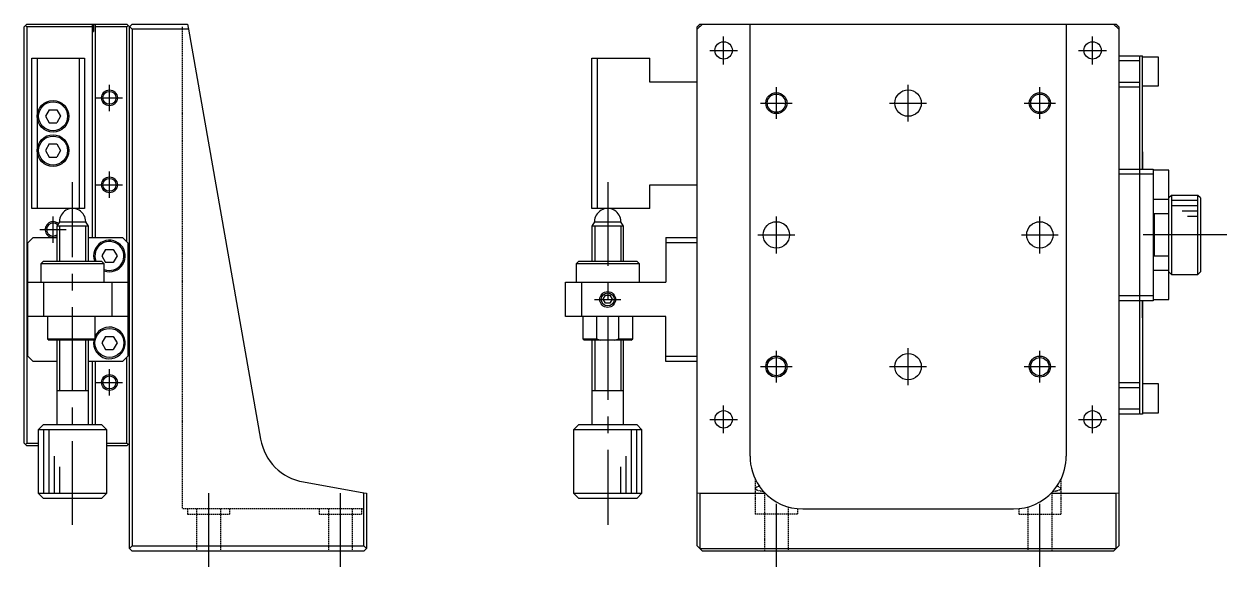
# Model space of a CAD drawing. Extents: x 0 to 488, y -8 to 338.
# Drawn here: x 260 to 488.2, y 133.2 to 236.2 of the extents above; entities that cross this region are included whole.
import ezdxf

# ---------------------------------------------------------------- set-up
doc = ezdxf.new("R2010")
doc.units = 0
doc.header["$LTSCALE"] = 0.5
doc.linetypes.add('CENTER', pattern=[50.8, 31.75, -6.35, 6.35, -6.35])
doc.linetypes.add('DASHED', pattern=[0.75, 0.5, -0.25])
for name, color, linetype in [('MSM_CENTER', 1, 'CENTER'), ('MSM_CONTINUOUS', 7, 'CONTINUOUS'), ('MSM_DASHED', 4, 'DASHED'), ('MSM_NARROW', 5, 'CONTINUOUS')]:
    doc.layers.add(name, color=color, linetype=linetype)

msp = doc.modelspace()

# ---------------------------------------------------------------- linework, layer by layer
at = {"layer": 'MSM_CENTER'}
for p, q in [((392.75, 228.505071), (392.75, 233.805071)), ((462.75, 228.505071), (462.75, 233.805071)), ((390.1, 231.155071), (395.4, 231.155071)), ((460.1, 231.155071), (465.4, 231.155071)), ((276.2, 219.655071), (276.2, 224.655071)), ((402.75, 218.155071), (402.75, 224.155071)), ((427.75, 217.655071), (427.75, 224.655071)), ((452.75, 218.155071), (452.75, 224.155071)), ((273.7, 222.155071), (278.7, 222.155071)), ((399.75, 221.155071), (405.75, 221.155071)), ((424.25, 221.155071), (431.25, 221.155071)), ((449.75, 221.155071), (455.75, 221.155071)), ((276.2, 203.155071), (276.2, 208.155071)), ((269.2, 141.155071), (269.2, 206.155071)), ((273.7, 205.655071), (278.7, 205.655071)), ((370.75, 206.155071), (370.75, 141.155071)), ((265.5, 194.655071), (265.5, 199.655071)), ((402.75, 192.655071), (402.75, 199.655071)), ((452.75, 192.655071), (452.75, 199.655071)), ((263, 197.155071), (268, 197.155071)), ((399.25, 196.155071), (406.25, 196.155071)), ((449.25, 196.155071), (456.25, 196.155071)), ((488.25, 196.155071), (472.25, 196.155071)), ((368.25, 183.905071), (373.25, 183.905071)), ((402.75, 168.155071), (402.75, 174.155071)), ((427.75, 167.655071), (427.75, 174.655071)), ((452.75, 168.155071), (452.75, 174.155071)), ((276.2, 165.655071), (276.2, 170.655071)), ((399.75, 171.155071), (405.75, 171.155071)), ((424.25, 171.155071), (431.25, 171.155071)), ((449.75, 171.155071), (455.75, 171.155071)), ((273.7, 168.155071), (278.7, 168.155071)), ((392.75, 158.505071), (392.75, 163.805071)), ((462.75, 158.505071), (462.75, 163.805071)), ((390.1, 161.155071), (395.4, 161.155071)), ((460.1, 161.155071), (465.4, 161.155071)), ((295, 147.155071), (295, 133.155071)), ((320, 147.155071), (320, 133.155071)), ((402.75, 133.155071), (402.75, 145.155071)), ((452.750009, 133.155079), (452.750009, 145.155066))]:
    msp.add_line(p, q, dxfattribs=at)
at = {"layer": 'MSM_CONTINUOUS'}
for p, q in [((260, 235.655071), (260.5, 236.155071)), ((260, 156.655071), (260, 235.655071)), ((260.5, 235.655071), (260.25, 235.905071)), ((260.5, 236.155071), (279.5, 236.155071)), ((260.5, 235.655071), (260.5, 156.655071)), ((273, 235.655071), (260.5, 235.655071)), ((273, 195.655071), (273, 236.155071)), ((273.2, 236.155071), (273.2, 234.755071)), ((273.5, 236.155071), (273.5, 195.655071)), ((279.5, 235.655071), (273.5, 235.655071)), ((279.5, 236.155071), (280.5, 235.155071)), ((279.5, 235.655071), (279.75, 235.905071)), ((279.5, 194.855071), (279.5, 235.655071)), ((280.5, 236.155071), (280, 235.655071)), ((280, 136.655071), (280, 235.655071)), ((280.5, 236.155071), (291, 236.155071)), ((291.176327, 235.155071), (280.5, 235.155071)), ((280.5, 235.155071), (280.5, 137.155071)), ((291, 236.155071), (291.176327, 235.155071)), ((291.176327, 235.155071), (304.889756, 157.382352)), ((387.75, 235.655071), (388.25, 236.155071)), ((388.75, 236.155071), (387.75, 235.155071)), ((387.75, 137.155071), (387.75, 235.655071)), ((388, 235.905071), (388.25, 235.655071)), ((388.25, 236.155071), (467.25, 236.155071)), ((397.75, 154.155071), (397.75, 236.155071)), ((457.75, 236.155071), (457.75, 154.155071)), ((467.75, 235.155071), (466.75, 236.155071)), ((467.75, 235.655071), (467.25, 236.155071)), ((467.25, 235.655071), (467.5, 235.905071)), ((467.75, 235.655071), (467.75, 137.155071)), ((273, 234.755071), (273.2, 234.755071)), ((261.5, 201.155071), (261.5, 229.655071)), ((261.5, 229.655071), (271.5, 229.655071)), ((262.5, 229.655071), (262.5, 201.155071)), ((270.5, 201.155071), (270.5, 229.655071)), ((271.5, 229.655071), (271.5, 201.155071)), ((367.75, 201.155071), (367.75, 229.655071)), ((367.75, 229.655071), (378.75, 229.655071)), ((368.75, 229.655071), (368.75, 201.155071)), ((378.75, 225.155071), (378.75, 229.655071)), ((467.95, 230.155071), (467.75, 229.955071)), ((471.75, 229.155071), (467.75, 229.155071)), ((467.95, 230.155071), (471.55, 230.155071)), ((471.75, 229.955071), (471.55, 230.155071)), ((471.75, 162.155071), (471.75, 230.155071)), ((471.75, 230.155071), (472.25, 230.155071)), ((472.25, 208.655071), (472.25, 230.155071)), ((475.25, 229.905071), (472.25, 229.905071)), ((475.25, 224.405071), (475.25, 229.905071)), ((387.75, 225.155071), (378.75, 225.155071)), ((467.75, 225.155071), (471.75, 225.155071)), ((467.75, 224.355071), (467.95, 224.155071)), ((471.55, 224.155071), (467.95, 224.155071)), ((471.75, 224.355071), (471.55, 224.155071)), ((472.25, 224.405071), (475.25, 224.405071)), ((264.778312, 219.90507), (264.056624, 218.65507)), ((264.778312, 219.90507), (266.221688, 219.905071)), ((266.221688, 219.905071), (266.943376, 218.655071)), ((264.056624, 218.65507), (264.778312, 217.40507)), ((264.778312, 217.40507), (266.221688, 217.405071)), ((266.943376, 218.655071), (266.221688, 217.405071)), ((264.778312, 213.40507), (264.056624, 212.15507)), ((264.778312, 213.40507), (266.221688, 213.405071)), ((266.221688, 213.405071), (266.943376, 212.155071)), ((264.056624, 212.15507), (264.778312, 210.90507)), ((264.778312, 210.90507), (266.221688, 210.905071)), ((266.943376, 212.155071), (266.221688, 210.905071)), ((472.250001, 211.905071), (472.250001, 208.655071)), ((467.75, 208.655071), (474.25, 208.655071)), ((474.25, 208.655071), (474.25, 183.655071)), ((477.25, 208.405071), (474.25, 208.405071)), ((477.25, 183.905071), (477.25, 208.405071)), ((378.75, 205.655071), (387.75, 205.655071)), ((378.75, 201.155071), (378.75, 205.655071)), ((474.25, 207.655071), (467.75, 207.655071)), ((477.75, 203.655071), (477.25, 203.155071)), ((477.75, 203.655071), (477.75, 188.655071)), ((482.75, 203.655071), (477.75, 203.655071)), ((482.75, 188.655071), (482.75, 203.655071)), ((483.25, 203.155071), (482.75, 203.655071)), ((483.25, 203.155071), (483.25, 189.155071)), ((271.5, 201.155071), (261.5, 201.155071)), ((378.75, 201.155071), (367.75, 201.155071)), ((474.25, 202.905071), (477.25, 202.905071)), ((266.7, 198.655071), (266.2, 197.789045)), ((266.7, 198.655071), (271.7, 198.655071)), ((272.2, 197.789045), (271.7, 198.655071)), ((368.25, 198.655071), (367.75, 197.789045)), ((368.25, 198.655071), (373.249897, 198.655071)), ((373.75, 197.789045), (373.25, 198.655071)), ((474.45, 200.155071), (474.25, 199.955071)), ((474.45, 200.155071), (474.45, 192.155071)), ((477.25, 200.155071), (474.45, 200.155071)), ((272.2, 197.789045), (266.2, 197.789045)), ((266.2, 197.789045), (266.2, 191.155071)), ((272.2, 191.155071), (272.2, 197.789045)), ((373.749877, 197.789045), (367.75, 197.789045)), ((367.75, 197.789045), (367.75, 191.15509)), ((373.75, 191.15509), (373.75, 197.789045)), ((261.7, 195.655071), (260.7, 194.655071)), ((260.7, 173.155071), (260.7, 194.655071)), ((261.7, 195.655071), (266.2, 195.655071)), ((272.2, 195.655071), (278.7, 195.655071)), ((279.7, 194.655071), (278.7, 195.655071)), ((279.7, 194.655071), (279.7, 173.155071)), ((381.75, 195.655071), (381.75, 187.155071)), ((381.75, 195.655071), (387.75, 195.655071)), ((387.75, 194.655071), (381.75, 194.655071)), ((275.478312, 193.405071), (274.756624, 192.155071)), ((274.756624, 192.155071), (275.478312, 190.905071)), ((275.478312, 193.405071), (276.921688, 193.405071)), ((276.921688, 193.405071), (277.643376, 192.155071)), ((277.643376, 192.155071), (276.921688, 190.905071)), ((474.25, 192.355071), (474.45, 192.155071)), ((474.45, 192.155071), (477.25, 192.155071)), ((263.7, 191.155071), (263.2, 190.655071)), ((275.2, 190.655071), (263.2, 190.655071)), ((263.2, 190.655071), (263.2, 187.155071)), ((263.7, 191.155071), (274.7, 191.155071)), ((275.2, 190.655071), (274.7, 191.155071)), ((275.2, 187.155071), (275.2, 190.655071)), ((276.921688, 190.905071), (275.478312, 190.905071)), ((365.25, 191.155071), (364.75, 190.655071)), ((376.75, 190.655071), (364.75, 190.655071)), ((364.75, 190.655071), (364.75, 187.155071)), ((365.25, 191.155071), (376.25, 191.155071)), ((376.75, 190.655071), (376.25, 191.155071)), ((376.75, 187.155071), (376.75, 190.655071)), ((477.25, 189.405071), (474.25, 189.405071)), ((477.25, 189.155071), (477.75, 188.655071)), ((477.75, 188.655071), (482.75, 188.655071)), ((482.75, 188.655071), (483.25, 189.155071)), ((260.7, 187.155071), (279.7, 187.155071)), ((263.7, 187.155071), (263.7, 180.655071)), ((276.7, 180.655071), (276.7, 187.155071)), ((362.75, 180.655071), (362.75, 187.155071)), ((362.75, 187.155071), (381.75, 187.155071)), ((365.75, 187.155071), (365.75, 180.655071)), ((369.883975, 183.955071), (370.316987, 184.705071)), ((370.316987, 183.205071), (369.883975, 183.955071)), ((370.316987, 184.705071), (371.183013, 184.705071)), ((371.183013, 183.205071), (370.316987, 183.205071)), ((371.183013, 184.705071), (371.616025, 183.955071)), ((371.616025, 183.955071), (371.183013, 183.205071)), ((467.75, 184.655071), (474.25, 184.655071)), ((474.25, 183.655071), (467.75, 183.655071)), ((472.25, 183.655071), (472.25, 162.155071)), ((472.250001, 180.405071), (472.250001, 183.655071)), ((474.25, 183.905071), (477.25, 183.905071)), ((279.7, 180.655071), (260.7, 180.655071)), ((264.45, 180.655071), (264.45, 176.455071)), ((273.45, 180.655071), (273.45, 176.155071)), ((381.75, 180.655071), (362.75, 180.655071)), ((366, 180.655071), (366, 176.455071)), ((368.62868, 180.655071), (368.62868, 176.455071)), ((372.87132, 176.455071), (372.87132, 180.655071)), ((375.5, 176.455071), (375.5, 180.655071)), ((381.75, 172.155071), (381.75, 180.655071)), ((264.45, 176.455071), (273.45, 176.455071)), ((264.45, 176.455071), (264.75, 176.155071)), ((273.45, 176.155071), (264.75, 176.155071)), ((266.2, 176.155071), (266.2, 160.155071)), ((272.2, 160.155071), (272.2, 176.155071)), ((275.478312, 176.905071), (274.756624, 175.655071)), ((275.478312, 176.905071), (276.921688, 176.905071)), ((276.921688, 176.905071), (277.643376, 175.655071)), ((366, 176.455071), (368.62868, 176.455071)), ((366, 176.455071), (366.3, 176.155071)), ((375.2, 176.155071), (366.3, 176.155071)), ((367.75, 176.155051), (367.75, 160.155071)), ((368.62868, 176.455071), (369.430909, 176.155071)), ((372.069091, 176.155071), (372.87132, 176.455071)), ((372.87132, 176.455071), (375.5, 176.455071)), ((373.75, 160.155071), (373.75, 176.155051)), ((375.2, 176.155071), (375.5, 176.455071)), ((274.756624, 175.655071), (275.478312, 174.405071)), ((275.478312, 174.405071), (276.921688, 174.405071)), ((277.643376, 175.655071), (276.921688, 174.405071)), ((260.7, 173.155071), (261.7, 172.155071)), ((266.2, 172.155071), (261.7, 172.155071)), ((278.7, 172.155071), (272.2, 172.155071)), ((273, 160.155071), (273, 172.155071)), ((273.5, 172.155071), (273.5, 160.155071)), ((278.7, 172.155071), (279.7, 173.155071)), ((279.5, 156.655071), (279.5, 172.955071)), ((381.75, 173.155071), (387.75, 173.155071)), ((387.75, 172.155071), (381.75, 172.155071)), ((266.199995, 166.655071), (272.200005, 166.655071)), ((367.749995, 166.655071), (373.750005, 166.655071)), ((467.95, 168.155071), (467.75, 167.955071)), ((471.75, 167.155071), (467.75, 167.155071)), ((467.95, 168.155071), (471.55, 168.155071)), ((471.75, 167.955071), (471.55, 168.155071)), ((475.25, 167.905071), (472.25, 167.905071)), ((475.25, 162.405071), (475.25, 167.905071)), ((467.75, 163.155071), (471.75, 163.155071)), ((467.75, 162.355071), (467.95, 162.155071)), ((471.55, 162.155071), (467.95, 162.155071)), ((471.75, 162.355071), (471.55, 162.155071)), ((472.25, 162.155071), (471.75, 162.155071)), ((472.25, 162.405071), (475.25, 162.405071)), ((263.7, 160.155071), (262.7, 159.155071)), ((263.7, 160.155071), (274.7, 160.155071)), ((275.7, 159.155071), (274.7, 160.155071)), ((365.25, 160.155071), (364.25, 159.155071)), ((365.25, 160.155071), (376.25, 160.155071)), ((377.25, 159.155071), (376.25, 160.155071)), ((275.7, 159.155071), (262.7, 159.155071)), ((262.7, 159.155071), (262.7, 147.155071)), ((275.7, 147.155071), (275.7, 159.155071)), ((377.25, 159.155071), (364.25, 159.155071)), ((364.25, 159.155071), (364.25, 147.155071)), ((377.25, 147.155071), (377.25, 159.155071)), ((260.5, 156.155071), (260, 156.655071)), ((260.25, 156.405071), (260.5, 156.655071)), ((260.5, 156.655071), (262.7, 156.655071)), ((262.7, 156.155071), (260.5, 156.155071)), ((275.7, 156.655071), (279.5, 156.655071)), ((279.5, 156.155071), (275.7, 156.155071)), ((279.75, 156.405071), (279.5, 156.655071)), ((280, 156.655071), (279.5, 156.155071)), ((313.001351, 149.270756), (324.5, 147.243234)), ((400.299829, 147.484617), (399.533002, 148.455864)), ((455.200171, 147.484617), (455.966998, 148.455864)), ((262.7, 147.155071), (275.7, 147.155071)), ((262.7, 147.155071), (263.7, 146.155071)), ((274.7, 146.155071), (263.7, 146.155071)), ((274.7, 146.155071), (275.7, 147.155071)), ((324.5, 137.155071), (324.5, 147.243234)), ((324.5, 147.243234), (325, 147.155071)), ((325, 147.155071), (325, 136.655071)), ((364.25, 147.155071), (377.25, 147.155071)), ((364.25, 147.155071), (365.25, 146.155071)), ((376.25, 146.155071), (365.25, 146.155071)), ((376.25, 146.155071), (377.25, 147.155071)), ((387.75, 147.243234), (388.25, 147.155071)), ((388.25, 147.155071), (388.25, 136.655071)), ((388.25, 147.155071), (400.608572, 147.155071)), ((454.891428, 147.155071), (467.25, 147.155071)), ((467.25, 147.155071), (467.75, 147.243234)), ((467.25, 136.655071), (467.25, 147.155071)), ((407.75, 144.155071), (447.75, 144.155071)), ((280.5, 137.155071), (280, 136.655071)), ((280.5, 137.155071), (324.5, 137.155071)), ((325, 136.655071), (324.5, 137.155071)), ((388.75, 136.155071), (387.75, 137.155071)), ((467.75, 137.155071), (466.75, 136.155071)), ((280, 136.655071), (280.5, 136.155071)), ((324.5, 136.155071), (280.5, 136.155071)), ((324.5, 136.155071), (325, 136.655071)), ((388.25, 136.655071), (467.25, 136.655071)), ((466.75, 136.155071), (388.75, 136.155071))]:
    msp.add_line(p, q, dxfattribs=at)
for centre, radius in [((392.75, 231.155071), 1.65), ((462.75, 231.155071), 1.65), ((265.5, 218.655071), 3), ((265.5, 218.655071), 2.75), ((276.2, 222.155071), 1.2295), ((402.75, 221.155071), 1.7295), ((427.75, 221.155071), 2.5), ((452.75, 221.155071), 1.7295), ((265.5, 212.155071), 3), ((265.5, 212.155071), 2.75), ((276.2, 205.655071), 1.2295), ((402.75, 196.155071), 2.5), ((452.75, 196.155071), 2.5), ((370.75, 183.905071), 1.5), ((276.2, 175.655071), 2.75), ((427.75, 171.155071), 2.5), ((402.75, 171.155071), 1.7295), ((452.75, 171.155071), 1.7295), ((276.2, 168.155071), 1.2295), ((392.75, 161.155071), 1.65), ((462.75, 161.155071), 1.65)]:
    msp.add_circle(centre, radius, dxfattribs=at)
for centre, radius, start, end in [((269.2, 198.655071), 2.5, 0, 180.00001985), ((370.75, 198.655071), 2.5, 0, 180.00001985), ((265.5, 197.155071), 1.2295, 46.3940803, 304.70401466), ((276.2, 192.155071), 3, 250.528779, 199.47122807), ((276.2, 192.155071), 2.75, 248.676314, 201.32365792), ((276.2, 175.655071), 3, 170.405932, 156.44353005), ((314.737833, 159.118834), 10, 190, 260), ((407.75, 154.155071), 10, 180, 214.74469621), ((447.74998, 154.155076), 10.00002, 330.762493, 359.99997), ((447.75, 154.155071), 10, 325.255309, 330.762462), ((407.75, 154.155071), 10, 221.886877, 270.00000112), ((447.75, 154.155071), 10, 270, 318.11310065)]:
    msp.add_arc(centre, radius, start, end, dxfattribs=at)
at = {"layer": 'MSM_DASHED'}
for p, q in [((290, 235.655071), (290, 144.155071)), ((398.75, 149.796172), (398.75, 143.155071)), ((456.750009, 149.796191), (456.750009, 143.155071)), ((400.5, 147.267582), (400.5, 136.155071)), ((455.000009, 147.267592), (455.000009, 136.155071)), ((324.5, 144.155071), (290, 144.155071)), ((291, 144.155071), (291, 143.155071)), ((292.75, 144.155071), (292.75, 136.155071)), ((297.25, 144.155071), (297.25, 136.155071)), ((299, 144.155071), (299, 143.155071)), ((316, 144.155071), (316, 143.155071)), ((317.75, 144.155071), (317.75, 136.155071)), ((322.25, 144.155071), (322.25, 136.155071)), ((324, 144.155071), (324, 143.155071)), ((405, 144.540629), (405, 136.155071)), ((406.75, 144.205197), (406.75, 143.155071)), ((448.750009, 144.205198), (448.750009, 143.155071)), ((450.500009, 144.540631), (450.500009, 136.155071)), ((291, 143.155071), (299, 143.155071)), ((316, 143.155071), (324, 143.155071)), ((406.75, 143.155071), (398.75, 143.155071)), ((448.750009, 143.155071), (456.750009, 143.155071))]:
    msp.add_line(p, q, dxfattribs=at)
for centre, radius, start, end in [((399.869182, 146.596072), 1.889933, 100.24624336, 123.28641871), ((455.630818, 146.596072), 1.889933, 56.71358129, 79.75375664), ((398.975867, 147.997507), 0.229243, 128.89062168, 170.15473256), ((399.104398, 148.153586), 0.373175, 198.25265881, 251.34371673), ((400.858094, 152.664598), 5.212726, 248.94116384, 263.88232017), ((454.641906, 152.664598), 5.212726, 276.11767983, 291.05883616), ((456.395602, 148.153586), 0.373175, 288.65628327, 341.74734119), ((456.524133, 147.997507), 0.229243, 9.84526744, 51.10937832)]:
    msp.add_arc(centre, radius, start, end, dxfattribs=at)
at = {"layer": 'MSM_NARROW'}
for p, q in [((482.75, 202.655071), (477.75, 202.655071)), ((482.75, 201.655071), (477.75, 201.655071)), ((482.75, 200.655071), (479.75, 200.655071)), ((482.75, 199.655071), (480.75, 199.655071)), ((266.741561, 197.799045), (266.741561, 191.165071)), ((271.658561, 197.799045), (271.658561, 191.165071)), ((368.291561, 197.799045), (368.291561, 191.165071)), ((373.208561, 197.799045), (373.208561, 191.165071)), ((266.741561, 176.165071), (266.741561, 166.665071)), ((271.658561, 176.165071), (271.658561, 166.665071)), ((368.291561, 176.165071), (368.291561, 166.665071)), ((373.208561, 176.165071), (373.208561, 166.665071)), ((263.7, 159.155071), (263.7, 147.155071)), ((264.7, 159.155071), (264.7, 147.155071)), ((375.25, 147.155071), (375.25, 159.155071)), ((376.25, 147.155071), (376.25, 159.155071)), ((265.7, 154.155071), (265.7, 147.155071)), ((374.25, 147.155071), (374.25, 154.155071)), ((266.7, 152.155071), (266.7, 147.155071)), ((373.25, 147.155071), (373.25, 152.155071))]:
    msp.add_line(p, q, dxfattribs=at)
for centre, radius in [((276.2, 222.155071), 1.5), ((402.75, 221.155071), 2), ((452.75, 221.155071), 2), ((276.2, 205.655071), 1.5), ((370.75, 183.905071), 1.2295), ((402.75, 171.155071), 2), ((452.75, 171.155071), 2), ((276.2, 168.155071), 1.5)]:
    msp.add_circle(centre, radius, dxfattribs=at)
msp.add_arc((265.5, 197.155071), 1.5, 48.88257406, 297.81813928, dxfattribs=at)

doc.saveas('drawing.dxf')
